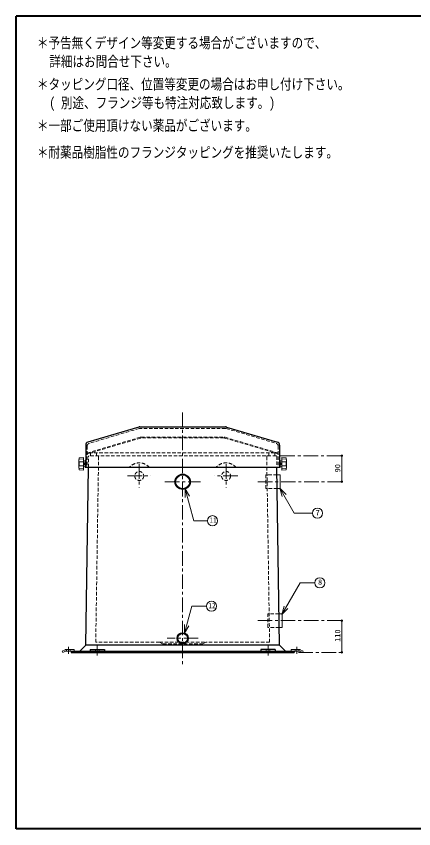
# Model space of a CAD drawing. Units: millimetres at full size, sheet at 1:10; details may follow other scales. Extents: x -2123 to 1927, y -1358 to 1452.
# Drawn here: x -2123 to -749, y -1358 to 1452 of the extents above; entities that cross this region are included whole.
import ezdxf
from ezdxf.enums import TextEntityAlignment as Align

# ---------------------------------------------------------------- set-up
doc = ezdxf.new("R2010")
doc.units = ezdxf.units.MM
doc.header["$LTSCALE"] = 10
doc.header["$PDMODE"] = 32
doc.header["$PDSIZE"] = 5
doc.linetypes.add('CHAIN1', pattern=[8, 5, -1, 1, -1])
doc.linetypes.add('DASHED1', pattern=[1.8, 1.2, -0.6])
doc.layers.add('0-0', color=7, linetype='Continuous', lineweight=18)
doc.styles.add('ＭＳ ゴシック', font='')
doc.styles.get('ＭＳ ゴシック').set_extended_font_data('MS Gothic')

msp = doc.modelspace()

# ---------------------------------------------------------------- linework, layer by layer
at = {"layer": '0-0', "color": 1, "lineweight": 40}
for p, q in [((-2122.8, -1358.09), (-2122.8, 1451.91)), ((1927.2, 1451.91), (-2122.8, 1451.91)), ((1927.2, -1358.09), (-2122.8, -1358.09))]:
    msp.add_line(p, q, dxfattribs=at)
at = {"layer": '0-0', "color": 4, "linetype": 'CHAIN1', "lineweight": 9}
for p, q in [((-1547.8, 81.5), (-1547.8, -798.09)), ((-1209.77, -68.09), (-997.8, -68.09)), ((-1697.8, -97.59), (-1697.8, -178.59)), ((-1397.8, -97.59), (-1397.8, -178.59)), ((-1738.3, -138.09), (-1657.3, -138.09)), ((-1357.3, -138.09), (-1438.3, -138.09)), ((-1609.3, -158.09), (-1486.3, -158.09)), ((-997.8, -158.09), (-1295.93, -158.09)), ((-1288.58, -638.09), (-997.8, -638.09)), ((-1493.8, -699.09), (-1601.8, -699.09)), ((-1942.8, -728.59), (-1942.8, -753.59)), ((-1842.8, -758.59), (-1842.8, -723.59)), ((-1252.8, -758.59), (-1252.8, -723.59)), ((-1152.8, -728.59), (-1152.8, -753.59)), ((-1147.8, -748.09), (-997.8, -748.09))]:
    msp.add_line(p, q, dxfattribs=at)
at = {"layer": '0-0', "color": 5, "lineweight": 25}
for p, q in [((-1699.2, 31.09), (-1875.65, -21.37)), ((-1696.35, 31.5), (-1399.26, 31.5)), ((-1396.41, 31.09), (-1219.95, -21.37)), ((-1882.8, -30.96), (-1882.8, -108.5)), ((-1212.8, -30.96), (-1212.8, -108.5)), ((-1882.83, -723.09), (-1873.42, -108.5)), ((-1212.8, -108.5), (-1882.8, -108.5)), ((-1212.77, -723.09), (-1222.18, -108.5)), ((-1882.83, -723.09), (-1902.8, -743.59)), ((-1212.77, -723.09), (-1882.83, -723.09)), ((-1212.77, -723.09), (-1192.8, -743.59)), ((-1932.8, -743.59), (-1867.8, -743.59)), ((-1867.8, -738.59), (-1817.8, -738.59)), ((-1867.8, -738.59), (-1867.8, -748.09)), ((-1867.8, -744.11), (-1817.8, -744.11)), ((-1817.8, -738.59), (-1817.8, -748.09)), ((-1817.8, -743.59), (-1277.8, -743.59)), ((-1227.8, -738.59), (-1277.8, -738.59)), ((-1277.8, -738.59), (-1277.8, -748.09)), ((-1277.8, -744.11), (-1227.8, -744.11)), ((-1227.8, -738.59), (-1227.8, -748.09)), ((-1227.8, -743.59), (-1162.8, -743.59)), ((-1162.8, -743.59), (-1162.8, -748.09))]:
    msp.add_line(p, q, dxfattribs=at)
at = {"layer": '0-0', "linetype": 'DASHED1'}
for p, q in [((-1698.47, 26.09), (-1870.65, -25.1)), ((-1399.98, 26.5), (-1695.62, 26.5)), ((-1397.13, 26.09), (-1224.95, -25.1)), ((-1694.1, -3.91), (-1875.66, -57.89)), ((-1693.67, -6.91), (-1875.66, -61.02)), ((-1691.25, -3.5), (-1404.35, -3.5)), ((-1404.79, -6.5), (-1690.82, -6.5)), ((-1401.94, -6.91), (-1219.95, -61.02)), ((-1401.5, -3.91), (-1219.95, -57.89)), ((-1877.8, -34.69), (-1877.8, -108.5)), ((-1217.8, -34.69), (-1217.8, -108.5)), ((-1873.42, -108.5), (-1872.83, -70.06)), ((-1224.77, -68.09), (-1870.83, -68.09)), ((-1848.17, -713.09), (-1838.34, -71.13)), ((-1257.26, -71.13), (-1247.43, -713.09)), ((-1229.8, -58.09), (-1229.8, -68.09)), ((-1222.77, -70.06), (-1222.18, -108.5)), ((-1627.8, -713.09), (-1848.17, -713.09)), ((-1627.8, -713.09), (-1617.8, -718.09)), ((-1477.8, -718.09), (-1617.8, -718.09)), ((-1467.8, -713.09), (-1477.8, -718.09)), ((-1247.43, -713.09), (-1467.8, -713.09)), ((-1867.8, -743.59), (-1817.8, -743.59)), ((-1848.8, -738.59), (-1848.8, -743.59)), ((-1836.8, -738.59), (-1836.8, -743.59)), ((-1227.8, -743.59), (-1277.8, -743.59)), ((-1258.8, -738.59), (-1258.8, -743.59)), ((-1246.8, -738.59), (-1246.8, -743.59))]:
    msp.add_line(p, q, dxfattribs=at)
at = {"layer": '0-0'}
for p, q in [((-1906.29, -84.23), (-1905.9, -76.85)), ((-1890.3, -79.06), (-1904.85, -79.55)), ((-1890.82, -74.53), (-1903.97, -74.96)), ((-1890.3, -116.96), (-1890.3, -75.03)), ((-1884.3, -83.5), (-1882.8, -83.5)), ((-1211.3, -83.5), (-1212.8, -83.5)), ((-1205.3, -116.96), (-1205.3, -75.03)), ((-1205.3, -79.06), (-1190.75, -79.55)), ((-1204.79, -74.53), (-1191.64, -74.96)), ((-1189.32, -84.23), (-1189.7, -76.85)), ((-1906.3, -107.23), (-1906.3, -84.76)), ((-1906.29, -107.76), (-1905.9, -115.14)), ((-1890.3, -89.14), (-1904.85, -88.66)), ((-1890.3, -102.85), (-1904.85, -103.34)), ((-1884.76, -86.46), (-1890.3, -86)), ((-1884.76, -105.53), (-1890.3, -106)), ((-1887.55, -93.65), (-1887.55, -98.34)), ((-1886.93, -93), (-1884.3, -93)), ((-1886.93, -96), (-1884.3, -96)), ((-1886.93, -99), (-1884.3, -99)), ((-1208.68, -93), (-1211.3, -93)), ((-1208.68, -96), (-1211.3, -96)), ((-1208.68, -99), (-1211.3, -99)), ((-1210.84, -86.46), (-1205.3, -86)), ((-1210.84, -105.53), (-1205.3, -106)), ((-1208.05, -93.65), (-1208.05, -98.34)), ((-1205.3, -89.14), (-1190.75, -88.66)), ((-1205.3, -102.85), (-1190.75, -103.34)), ((-1189.32, -107.76), (-1189.7, -115.14)), ((-1189.3, -107.23), (-1189.3, -84.76)), ((-1890.3, -112.93), (-1904.85, -112.45)), ((-1890.82, -117.46), (-1903.97, -117.04)), ((-1205.3, -112.93), (-1190.75, -112.45)), ((-1204.79, -117.46), (-1191.64, -117.04)), ((-1538.7, -182.19), (-1538.7, -212.19)), ((-1538.7, -182.19), (-1523.7, -208.18)), ((-1538.7, -182.19), (-1509.07, -292.76)), ((-1211.71, -180.58), (-1203.94, -209.55)), ((-1211.71, -180.58), (-1190.49, -201.79)), ((-1211.71, -180.58), (-1161.93, -266.78)), ((-1099.62, -266.78), (-1161.93, -266.78)), ((-1462.03, -292.76), (-1509.07, -292.76)), ((-1205.02, -617.06), (-1141.72, -507.41)), ((-1091.31, -507.41), (-1141.72, -507.41)), ((-1541.4, -682.05), (-1516.35, -588.58)), ((-1465.69, -588.58), (-1516.35, -588.58)), ((-1205.02, -617.06), (-1197.26, -588.08)), ((-1203.58, -614.59), (-1214.43, -614.59)), ((-1205.02, -617.06), (-1183.81, -595.84)), ((-1203.58, -661.59), (-1203.58, -614.59)), ((-1541.4, -682.05), (-1541.4, -652.05)), ((-1541.4, -682.05), (-1526.4, -656.07)), ((-1203.58, -661.59), (-1213.71, -661.59)), ((-1953.86, -739.11), (-1963.86, -744.11)), ((-1963.86, -744.11), (-1961.62, -748.59)), ((-1952.68, -744.11), (-1961.62, -748.59)), ((-1951.62, -738.59), (-1922.8, -738.59)), ((-1950.44, -743.59), (-1932.8, -743.59)), ((-1922.8, -738.59), (-1922.8, -743.59)), ((-1172.8, -738.59), (-1172.8, -743.59)), ((-1143.98, -738.59), (-1172.8, -738.59)), ((-1145.16, -743.59), (-1162.8, -743.59)), ((-1142.93, -744.11), (-1133.98, -748.59)), ((-1141.75, -739.11), (-1131.75, -744.11)), ((-1131.75, -744.11), (-1133.98, -748.59))]:
    msp.add_line(p, q, dxfattribs=at)
at = {"layer": '0-0', "color": 4, "linetype": 'DASHED1', "lineweight": 9}
for p, q in [((-1845.8, -58.09), (-1845.8, -68.09)), ((-1249.8, -58.09), (-1249.8, -68.09)), ((-1260.93, -181.59), (-1260.93, -134.59)), ((-1221.78, -134.59), (-1260.93, -134.59)), ((-1221.06, -181.59), (-1260.93, -181.59)), ((-1253.58, -661.59), (-1253.58, -614.59)), ((-1214.43, -614.59), (-1253.58, -614.59)), ((-1213.71, -661.59), (-1253.58, -661.59)), ((-1627.8, -713.09), (-1467.8, -713.09)), ((-1948.8, -738.59), (-1948.8, -743.59)), ((-1936.8, -738.59), (-1936.8, -743.59)), ((-1158.8, -738.59), (-1158.8, -743.59)), ((-1146.8, -738.59), (-1146.8, -743.59))]:
    msp.add_line(p, q, dxfattribs=at)
at = {"layer": '0-0', "color": 4, "lineweight": 9}
for p, q in [((-997.8, -68.09), (-997.8, -158.09)), ((-1210.93, -181.59), (-1221.06, -181.59)), ((-997.8, -638.09), (-997.8, -748.09))]:
    msp.add_line(p, q, dxfattribs=at)
at = {"layer": '0-0'}
for points in [[(-1884.3, -83.5), (-1884.3, -108.5), (-1882.8, -108.5)], [(-1211.3, -83.5), (-1211.3, -108.5), (-1212.8, -108.5)]]:
    msp.add_lwpolyline(points, dxfattribs=at)
at = {"layer": '0-0', "linetype": 'DASHED1'}
msp.add_lwpolyline([(-1229.8, -58.09), (-1865.8, -58.09), (-1865.8, -68.09)], dxfattribs=at)
at = {"layer": '0-0', "color": 4, "lineweight": 9}
msp.add_lwpolyline([(-1210.93, -181.59), (-1210.93, -134.59), (-1221.78, -134.59)], dxfattribs=at)
at = {"layer": '0-0', "color": 5, "lineweight": 25}
msp.add_lwpolyline([(-1932.8, -743.59), (-1932.8, -748.09), (-1162.8, -748.09)], dxfattribs=at)
at = {"layer": '0-0', "color": 4, "linetype": 'DASHED1', "lineweight": 9}
for centre in [(-1697.8, -138.09), (-1397.8, -138.09)]:
    msp.add_circle(centre, 15.5, dxfattribs=at)
at = {"layer": '0-0', "color": 5, "lineweight": 25}
for centre, radius in [((-1547.8, -158.09), 26.5), ((-1547.8, -158.09), 24.3), ((-1547.8, -699.09), 19), ((-1547.8, -699.09), 17)]:
    msp.add_circle(centre, radius, dxfattribs=at)
at = {"layer": '0-0'}
for centre in [(-1082.12, -266.78), (-1444.53, -292.76), (-1073.81, -507.41), (-1448.19, -588.58)]:
    msp.add_circle(centre, 17.5, dxfattribs=at)
at = {"layer": '0-0', "color": 5, "lineweight": 25}
for centre, start, end in [((-1696.35, 21.5), 90, 106.55707), ((-1399.26, 21.5), 73.44293, 90), ((-1872.8, -30.96), 106.55707, 180), ((-1222.8, -30.96), 0, 73.44293)]:
    msp.add_arc(centre, 10, start, end, dxfattribs=at)
at = {"layer": '0-0', "linetype": 'DASHED1'}
for centre, radius, start, end in [((-1695.62, 16.5), 10, 90, 106.55707), ((-1399.98, 16.5), 10, 73.44293, 90), ((-1867.8, -34.69), 10, 106.55707, 180), ((-1691.25, -13.5), 10, 90, 106.55707), ((-1690.82, -16.5), 10, 90, 106.55707), ((-1404.79, -16.5), 10, 73.44293, 90), ((-1404.35, -13.5), 10, 73.44293, 90), ((-1227.8, -34.69), 10, 0, 73.44293), ((-1874.8, -60.76), 3, 106.55707, 180), ((-1874.8, -63.89), 3, 106.55707, 180), ((-1870.83, -70.09), 2, 90, 179.12264), ((-1841.34, -71.09), 3, 359.12264, 90), ((-1254.26, -71.09), 3, 90, 180.87736), ((-1224.77, -70.09), 2, 0.87736, 90), ((-1220.8, -60.76), 3, 0, 73.44293), ((-1220.8, -63.89), 3, 0, 73.44293)]:
    msp.add_arc(centre, radius, start, end, dxfattribs=at)
at = {"layer": '0-0'}
for centre, radius, start, end in [((-1896.3, -84.76), 10, 176.98087, 180), ((-1903.9, -76.96), 2, 91.84585, 176.98087), ((-1903.23, -76.49), 2.07, 141.26695, 176.97243), ((-1895.34, -76.57), 9.96, 178.90936, 197.37998), ((-1890.8, -75.03), 0.5, 0, 91.84585), ((-1204.8, -75.03), 0.5, 88.15415, 180), ((-1191.7, -76.96), 2, 3.01913, 88.15415), ((-1200.26, -76.57), 9.96, 342.62002, 1.09064), ((-1192.37, -76.49), 2.07, 3.02757, 38.73305), ((-1199.3, -84.76), 10, 0, 3.01913), ((-1896.3, -107.23), 10, 180, 183.01913), ((-1851.46, -96), 54.34, 172.70127, 187.29873), ((-1904.87, -89.16), 0.5, 88.09085, 172.70127), ((-1904.87, -102.84), 0.5, 187.29873, 271.90915), ((-1885.45, -94.5), 2.11, 134.62454, 225.37546), ((-1885.45, -97.5), 2.11, 134.62454, 225.37546), ((-1885.98, -94.52), 1.79, 121.62812, 150.75937), ((-1885.98, -97.47), 1.79, 209.24063, 238.37188), ((-1884.8, -86.96), 0.5, 0, 85.23636), ((-1884.8, -105.04), 0.5, 274.76364, 0), ((-1210.8, -86.96), 0.5, 94.76364, 180), ((-1210.8, -105.04), 0.5, 180, 265.23636), ((-1209.62, -94.52), 1.79, 29.24063, 58.37188), ((-1210.16, -94.5), 2.11, 314.62454, 45.37546), ((-1210.16, -97.5), 2.11, 314.62454, 45.37546), ((-1209.62, -97.47), 1.79, 301.62812, 330.75937), ((-1190.74, -89.16), 0.5, 7.29873, 91.90915), ((-1190.74, -102.84), 0.5, 268.09085, 352.70127), ((-1244.14, -96), 54.34, 352.70127, 7.29873), ((-1199.3, -107.23), 10, 356.98087, 0), ((-1903.9, -115.04), 2, 183.01913, 268.15415), ((-1895.34, -115.42), 9.96, 162.62002, 181.09064), ((-1903.23, -115.5), 2.07, 183.02757, 218.73305), ((-1890.8, -116.96), 0.5, 268.15415, 0), ((-1204.8, -116.96), 0.5, 180, 271.84585), ((-1191.7, -115.04), 2, 271.84585, 356.98087), ((-1200.26, -115.42), 9.96, 358.90936, 17.37998), ((-1192.37, -115.5), 2.07, 321.26695, 356.97243), ((-1951.62, -743.59), 5, 90, 116.56505), ((-1950.44, -748.59), 5, 90, 116.56505), ((-1145.16, -748.59), 5, 63.43495, 90), ((-1143.98, -743.59), 5, 63.43495, 90)]:
    msp.add_arc(centre, radius, start, end, dxfattribs=at)
at = {"layer": '0-0', "color": 4, "linetype": 'DASHED1', "lineweight": 9}
for centre in [(-1697.8, -138.09), (-1397.8, -138.09)]:
    msp.add_arc(centre, 45.5, 40.56698, 139.43302, dxfattribs=at)
at = {"layer": '0-0', "color": 1}
for p in [(-997.8, -68.09), (-997.8, -158.09), (-997.8, -638.09), (-997.8, -748.09)]:
    msp.add_point(p, dxfattribs=at)

# ---------------------------------------------------------------- texts
at = {"layer": '0-0', "style": 'ＭＳ ゴシック', "width": 0.8}
for s, height, p in [('＊予告無くデザイン等変更する場合がございますので、', 36.66, (-2051.37, 1330.48)), ('詳細はお問合せ下さい。', 36.66, (-2008.52, 1266.2)), ('＊タッピング口径、位置等変更の場合はお申し付け下さい。', 36.66, (-2051.37, 1187.63)), ('( 別途、フランジ等も特注対応致します。)', 36.66, (-2008.52, 1123.34)), ('＊一部ご使用頂けない薬品がございます。', 36.66, (-2051.37, 1044.77)), ('＊耐薬品樹脂性のフランジタッピングを推奨いたします。', 36.66, (-2051.37, 951.91)), ('11', 18.33, (-1454.53, -305.26)), ('12', 18.33, (-1458.19, -601.08))]:
    msp.add_text(s, height=height, dxfattribs=at).set_placement(p, align=Align.BOTTOM_LEFT)
at = {"layer": '0-0', "style": 'ＭＳ ゴシック'}
for s, p in [('90', (-997.8, -125.59)), ('110', (-997.8, -711.84))]:
    msp.add_text(s, height=18.33, rotation=90, dxfattribs=at).set_placement(p, align=Align.BOTTOM_LEFT)
for s, p in [('7', (-1088.37, -279.28)), ('8', (-1080.06, -519.91))]:
    msp.add_text(s, height=18.33, dxfattribs=at).set_placement(p, align=Align.BOTTOM_LEFT)

doc.saveas('drawing.dxf')
